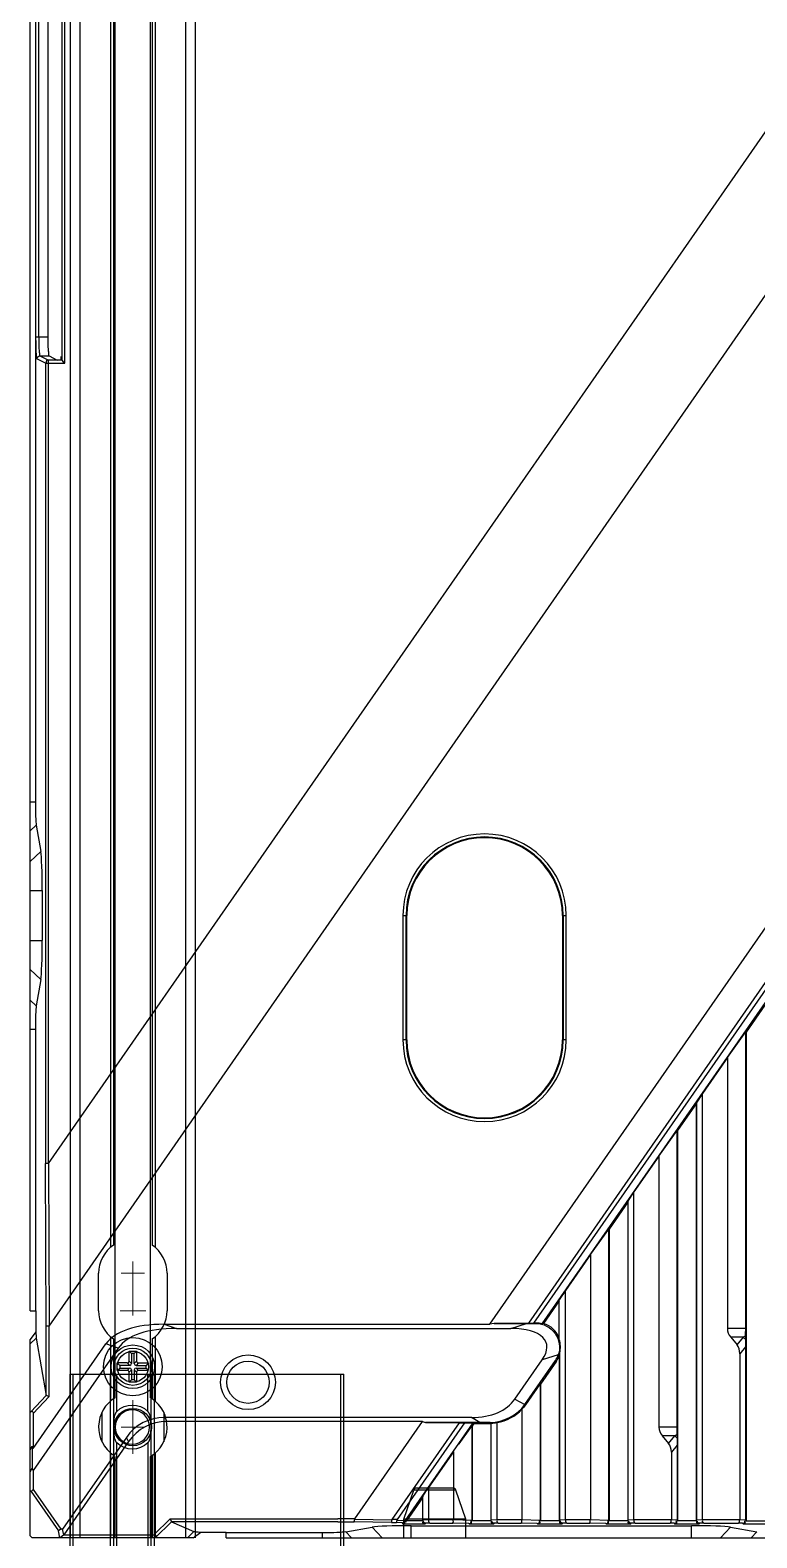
# Model space of a CAD drawing. Header units: millimetres. Extents: x 389 to 17466, y 310 to 5904.
# Drawn here: x 14093 to 14209.7, y 4053.6 to 4295.9 of the extents above; entities that cross this region are included whole.
import ezdxf

# ---------------------------------------------------------------- set-up
doc = ezdxf.new("R2010")
doc.units = ezdxf.units.MM
doc.layers.add('02___PRT_ALL_AXES', color=7, linetype='Continuous')

# ---------------------------------------------------------------- blocks, each defined once
blk = doc.blocks.new('aszfxn')
at = {"color": 7, "linetype": 'Continuous'}
for p, q in [((9140.37, 3308.69), (9141.96, 3313.36)), ((9148.74, 3313.36), (9141.96, 3313.36)), ((9148.26, 3313.69), (9142.43, 3313.69)), ((9150.32, 3308.69), (9148.74, 3313.36)), ((9140.37, 3305.69), (9140.37, 3308.69)), ((9150.32, 3308.69), (9140.37, 3308.69)), ((9150.32, 3305.69), (9150.32, 3308.69)), ((9083.27, 2885.85), (9341.64, 3257.76)), ((9083.38, 2859.71), (9350.77, 3244.62)), ((9080.35, 2862.19), (9080.35, 3085.69)), ((9081.19, 3085.69), (9081.19, 2943.97)), ((9085.92, 3014.42), (9085.92, 3076.97)), ((9085.42, 3076.47), (9085.42, 3014.92)), ((9081.23, 3072.77), (9081.23, 3018.62)), ((9081.73, 3018.62), (9081.73, 3072.77)), ((9083.26, 3018.62), (9083.26, 3072.77)), ((9154.21, 2860.01), (9292.85, 3059.59)), ((9160.43, 2860.2), (9293.07, 3051.13)), ((9161.28, 2860.2), (9293.63, 3050.71)), ((9162.6, 2860.1), (9294.58, 3050.08)), ((9083.26, 3018.62), (9081.23, 3018.62)), ((9082.8, 3014.42), (9081.41, 3015.12)), ((9081.91, 3015.62), (9083.3, 3014.92)), ((9081.91, 3015.62), (9083.41, 3015.62)), ((9082.8, 3014.42), (9082.8, 2885.83)), ((9082.8, 3014.42), (9085.92, 3014.42)), ((9083.3, 3011.54), (9083.3, 3014.92)), ((9085.42, 3014.92), (9083.3, 3014.92)), ((9083.41, 3015.62), (9084.68, 3014.95)), ((9085.42, 3014.92), (9085.31, 3014.97)), ((9085.42, 3014.91), (9085.67, 3014.67)), ((9085.67, 3014.67), (9085.8, 3014.54)), ((9083.27, 2885.85), (9083.3, 3011.54)), ((9080.35, 2943.97), (9081.19, 2943.97)), ((9081.34, 2940.21), (9080.35, 2939.28)), ((9081.34, 2940.21), (9082.05, 2936)), ((9080.35, 2934.39), (9082.05, 2936)), ((9080.35, 2929.69), (9082.3, 2929.69)), ((9082.3, 2929.69), (9082.3, 2921.7)), ((9140.23, 2925.69), (9140.23, 2905.69)), ((9140.23, 2925.69), (9140.85, 2925.69)), ((9140.73, 2905.69), (9140.73, 2925.69)), ((9140.85, 2905.69), (9140.85, 2925.69)), ((9165.85, 2925.69), (9165.85, 2905.69)), ((9165.85, 2925.69), (9166.46, 2925.69)), ((9165.97, 2925.69), (9165.97, 2905.69)), ((9166.46, 2905.69), (9166.46, 2925.69)), ((9080.35, 2921.7), (9082.3, 2921.7)), ((9082.05, 2915.39), (9080.35, 2917)), ((9082.05, 2915.39), (9081.34, 2911.18)), ((9080.35, 2912.11), (9081.34, 2911.18)), ((9198.35, 2911.28), (9195.35, 2906.96)), ((9080.35, 2907.41), (9081.19, 2907.41)), ((9081.19, 2907.41), (9081.19, 2862.19)), ((9140.85, 2905.69), (9140.23, 2905.69)), ((9166.46, 2905.69), (9165.85, 2905.69)), ((9192.35, 2902.87), (9195.29, 2906.98)), ((9195.29, 2859.31), (9195.29, 2906.98)), ((9195.29, 2906.98), (9195.35, 2906.96)), ((9195.35, 2906.96), (9195.35, 2828.44)), ((9192.35, 2902.87), (9188.35, 2897.11)), ((9192.35, 2902.87), (9192.35, 2859.31)), ((9187.35, 2895.44), (9184.35, 2891.13)), ((9187.43, 2895.71), (9187.35, 2895.44)), ((9187.35, 2895.44), (9187.35, 2828.46)), ((9188.35, 2897.11), (9187.43, 2895.71)), ((9187.43, 2828.54), (9187.43, 2895.71)), ((9188.35, 2828.58), (9188.35, 2897.11)), ((9181.35, 2887.04), (9184.29, 2891.14)), ((9184.29, 2843.47), (9184.29, 2891.14)), ((9184.35, 2891.13), (9184.29, 2891.14)), ((9184.35, 2891.13), (9184.35, 2828.44)), ((9082.9, 2859.69), (9082.8, 2885.83)), ((9083.27, 2885.85), (9082.87, 2885.84)), ((9083.27, 2885.85), (9083.38, 2859.71)), ((9181.35, 2887.04), (9177.35, 2881.28)), ((9181.35, 2887.04), (9181.35, 2843.47)), ((9177.35, 2881.28), (9176.43, 2879.88)), ((9177.35, 2828.58), (9177.35, 2881.28)), ((9176.35, 2879.61), (9173.35, 2875.29)), ((9176.43, 2879.88), (9176.35, 2879.61)), ((9176.35, 2879.61), (9176.35, 2828.46)), ((9176.43, 2828.54), (9176.43, 2879.88)), ((9170.35, 2871.2), (9173.29, 2875.31)), ((9173.29, 2828.49), (9173.29, 2875.31)), ((9173.29, 2875.31), (9173.35, 2875.29)), ((9173.35, 2875.29), (9173.35, 2828.44)), ((9170.35, 2871.2), (9166.35, 2865.45)), ((9170.35, 2871.2), (9170.35, 2828.57)), ((9165.35, 2863.78), (9162.83, 2860.15)), ((9166.35, 2865.45), (9165.35, 2863.91)), ((9165.35, 2857.57), (9165.35, 2863.91)), ((9166.35, 2828.58), (9166.35, 2865.45)), ((9080.35, 2862.19), (9081.25, 2862.19)), ((9081.25, 2862.19), (9081.25, 2858.78)), ((9081.25, 2858.78), (9080.35, 2857.57)), ((9082.91, 2848.57), (9082.9, 2859.69)), ((9083.38, 2859.71), (9082.98, 2859.7)), ((9083.4, 2848.38), (9083.38, 2859.71)), ((9101.87, 2860.01), (9103.84, 2859.34)), ((9101.87, 2860.01), (9154.21, 2860.01)), ((9103.84, 2859.34), (9157.58, 2859.34)), ((9154.9, 2860.14), (9154.21, 2860.01)), ((9160.43, 2860.2), (9154.9, 2860.14)), ((9154.9, 2860.14), (9160.08, 2860.14)), ((9157.58, 2859.34), (9160.08, 2860.14)), ((9160.43, 2860.2), (9161.28, 2860.2)), ((9161.6, 2860.21), (9161.28, 2860.2)), ((9161.6, 2860.21), (9161.6, 2860.14)), ((9195.29, 2859.31), (9192.35, 2859.31)), ((9081.34, 2857.8), (9080.35, 2856.87)), ((9080.35, 2825.99), (9080.35, 2857.57)), ((9080.85, 2840.03), (9092.53, 2856.86)), ((9081.34, 2857.8), (9082.91, 2848.57)), ((9094.5, 2856.19), (9092.53, 2856.86)), ((9192.9, 2857.92), (9193.91, 2856.7)), ((9194.92, 2857.92), (9192.9, 2857.92)), ((9193.91, 2856.7), (9194.92, 2857.92)), ((9195.26, 2856.39), (9194.35, 2855.28)), ((9194.92, 2857.92), (9195.28, 2858.19)), ((9195.26, 2856.37), (9195.26, 2828.54)), ((9094.5, 2856.19), (9080.85, 2836.52)), ((9158.22, 2847.98), (9162.6, 2854.29)), ((9159.81, 2847.11), (9164.72, 2854.18)), ((9164.88, 2854.06), (9162.35, 2850.41)), ((9165.19, 2855.12), (9162.6, 2854.29)), ((9164.72, 2854.18), (9164.88, 2854.06)), ((9165.35, 2854.96), (9165.35, 2828.46)), ((9165.43, 2828.54), (9165.43, 2855.42)), ((9194.35, 2855.28), (9194.35, 2828.58)), ((9159.95, 2847.09), (9162.29, 2850.4)), ((9162.29, 2850.4), (9162.35, 2850.41)), ((9162.29, 2850.4), (9162.29, 2828.51)), ((9162.35, 2850.41), (9162.35, 2828.44)), ((9082.91, 2848.57), (9080.47, 2845.96)), ((9083.4, 2848.38), (9080.85, 2845.66)), ((9083.4, 2848.37), (9082.98, 2848.54)), ((9158.22, 2847.98), (9159.81, 2847.11)), ((9159.95, 2847.09), (9159.85, 2847.16)), ((9080.35, 2845.88), (9080.47, 2845.96)), ((9080.83, 2845.79), (9080.85, 2845.66)), ((9080.85, 2845.66), (9080.85, 2840.03)), ((9101.96, 2845.04), (9102.3, 2844.37)), ((9151.22, 2845.04), (9101.96, 2845.04)), ((9143.35, 2844.37), (9102.3, 2844.37)), ((9132.49, 2828.75), (9143.35, 2844.37)), ((9143.35, 2844.37), (9143.85, 2844.24)), ((9152.61, 2844.24), (9143.85, 2844.24)), ((9143.85, 2844.24), (9149.3, 2844.18)), ((9152.61, 2844.24), (9151.22, 2845.04)), ((9154.26, 2844.24), (9154.26, 2844.09)), ((9159.35, 2846.36), (9159.35, 2828.57)), ((9095.8, 2841.82), (9085.57, 2827.08)), ((9096.15, 2841.16), (9095.8, 2841.82)), ((9138.51, 2828.65), (9149.3, 2844.18)), ((9139.36, 2828.65), (9150.15, 2844.18)), ((9140.59, 2828.43), (9151.51, 2844.15)), ((9149.25, 2840.8), (9151.29, 2843.64)), ((9149.3, 2844.18), (9150.15, 2844.18)), ((9150.15, 2844.18), (9151.51, 2844.15)), ((9151.29, 2843.64), (9151.29, 2828.51)), ((9151.29, 2843.64), (9151.35, 2843.62)), ((9151.64, 2844.04), (9151.35, 2843.62)), ((9151.35, 2843.62), (9151.35, 2828.44)), ((9151.51, 2844.15), (9151.64, 2844.04)), ((9151.64, 2844.04), (9154.35, 2844.04)), ((9154.43, 2844.1), (9154.26, 2844.09)), ((9154.43, 2844.1), (9154.35, 2844.04)), ((9154.35, 2844.04), (9154.35, 2828.46)), ((9154.43, 2828.54), (9154.43, 2844.1)), ((9155.35, 2828.58), (9155.35, 2844.21)), ((9184.29, 2843.47), (9181.35, 2843.47)), ((9181.9, 2842.09), (9182.91, 2840.86)), ((9183.92, 2842.08), (9181.9, 2842.09)), ((9182.91, 2840.86), (9183.92, 2842.08)), ((9183.92, 2842.08), (9184.28, 2842.35)), ((9080.35, 2839.82), (9080.66, 2840.41)), ((9080.66, 2840.41), (9080.85, 2840.03)), ((9080.66, 2840.41), (9080.66, 2836.9)), ((9096.15, 2841.16), (9085.77, 2826.19)), ((9148.35, 2839.53), (9144.35, 2833.78)), ((9148.35, 2839.53), (9148.35, 2828.57)), ((9149.23, 2840.81), (9149.25, 2840.8)), ((9184.26, 2840.56), (9183.35, 2839.45)), ((9183.35, 2839.45), (9183.35, 2828.58)), ((9184.26, 2840.53), (9184.26, 2828.54)), ((9080.35, 2836.31), (9080.66, 2836.9)), ((9080.85, 2836.52), (9080.66, 2836.9)), ((9080.85, 2836.52), (9080.85, 2833.47)), ((9080.52, 2833.12), (9080.35, 2833.26)), ((9080.52, 2833.12), (9080.85, 2833.47)), ((9080.52, 2833.12), (9084.88, 2826.84)), ((9080.85, 2833.47), (9085.27, 2827.1)), ((9143.43, 2832.37), (9143.35, 2832.11)), ((9143.43, 2832.37), (9144.35, 2833.78)), ((9143.43, 2828.54), (9143.43, 2832.37)), ((9144.35, 2833.78), (9144.35, 2828.58)), ((9143.35, 2832.11), (9140.8, 2828.44)), ((9143.35, 2832.11), (9143.35, 2828.46)), ((9100.23, 2826.19), (9102.82, 2828.75)), ((9100.43, 2825.69), (9103.03, 2828.25)), ((9102.82, 2828.75), (9102.99, 2828.35)), ((9103.03, 2828.25), (9106.62, 2826.72)), ((9129.78, 2828.25), (9103.03, 2828.25)), ((9132.49, 2828.75), (9129.78, 2828.73)), ((9129.78, 2828.25), (9132.38, 2828.25)), ((9131.06, 2826.68), (9135.27, 2827.4)), ((9138.39, 2828.15), (9132.38, 2828.25)), ((9138.47, 2828.54), (9132.45, 2828.65)), ((9136.87, 2825.69), (9135.27, 2827.4)), ((9138.39, 2828.15), (9139.15, 2828.15)), ((9139.36, 2828.65), (9138.51, 2828.65)), ((9140.13, 2828.11), (9139.15, 2828.15)), ((9140.59, 2828.43), (9139.29, 2828.48)), ((9140.13, 2828.11), (9140.22, 2827.94)), ((9140.22, 2827.94), (9143.82, 2827.94)), ((9140.53, 2828.34), (9140.59, 2828.43)), ((9140.62, 2828.17), (9140.53, 2828.34)), ((9143.35, 2828.44), (9140.8, 2828.44)), ((9141.57, 2825.69), (9141.57, 2827.64)), ((9141.57, 2827.64), (9186.57, 2827.64)), ((9143.43, 2828.54), (9143.35, 2828.46)), ((9144.35, 2828.58), (9143.43, 2828.53)), ((9143.82, 2827.94), (9143.92, 2828.03)), ((9144.55, 2828.07), (9143.92, 2828.03)), ((9148.35, 2828.57), (9144.35, 2828.57)), ((9144.55, 2828.07), (9148.23, 2828.07)), ((9150.81, 2828), (9148.23, 2828.07)), ((9151.29, 2828.49), (9148.35, 2828.57)), ((9150.81, 2828), (9150.87, 2827.94)), ((9150.87, 2827.94), (9154.82, 2827.94)), ((9151.35, 2828.46), (9151.29, 2828.51)), ((9154.35, 2828.44), (9151.35, 2828.44)), ((9154.43, 2828.54), (9154.35, 2828.46)), ((9155.35, 2828.58), (9154.43, 2828.53)), ((9154.82, 2827.94), (9154.92, 2828.03)), ((9155.55, 2828.07), (9154.92, 2828.03)), ((9159.35, 2828.57), (9155.35, 2828.57)), ((9155.55, 2828.07), (9159.23, 2828.07)), ((9161.81, 2828), (9159.23, 2828.07)), ((9162.29, 2828.49), (9159.35, 2828.57)), ((9161.81, 2828), (9161.87, 2827.94)), ((9161.87, 2827.94), (9165.82, 2827.94)), ((9162.35, 2828.46), (9162.29, 2828.51)), ((9165.35, 2828.44), (9162.35, 2828.44)), ((9165.43, 2828.54), (9165.35, 2828.46)), ((9166.35, 2828.58), (9165.43, 2828.53)), ((9165.82, 2827.94), (9165.92, 2828.03)), ((9166.55, 2828.07), (9165.92, 2828.03)), ((9170.35, 2828.57), (9166.35, 2828.57)), ((9166.55, 2828.07), (9170.23, 2828.07)), ((9172.81, 2828), (9170.23, 2828.07)), ((9173.29, 2828.49), (9170.35, 2828.57)), ((9172.81, 2828), (9172.87, 2827.94)), ((9172.87, 2827.94), (9176.82, 2827.94)), ((9173.35, 2828.46), (9173.29, 2828.51)), ((9176.35, 2828.44), (9173.35, 2828.44)), ((9176.43, 2828.54), (9176.35, 2828.46)), ((9177.35, 2828.58), (9176.43, 2828.53)), ((9176.82, 2827.94), (9176.92, 2828.03)), ((9177.55, 2828.07), (9176.92, 2828.03)), ((9183.35, 2828.57), (9177.35, 2828.57)), ((9177.55, 2828.07), (9183.14, 2828.07)), ((9183.78, 2828.03), (9183.14, 2828.07)), ((9184.26, 2828.53), (9183.35, 2828.58)), ((9183.78, 2828.03), (9183.87, 2827.94)), ((9183.87, 2827.94), (9187.82, 2827.94)), ((9184.35, 2828.46), (9184.26, 2828.54)), ((9187.35, 2828.44), (9184.35, 2828.44)), ((9186.57, 2825.69), (9186.57, 2827.64)), ((9187.43, 2828.54), (9187.35, 2828.46)), ((9188.35, 2828.58), (9187.43, 2828.53)), ((9187.82, 2827.94), (9187.92, 2828.03)), ((9188.55, 2828.07), (9187.92, 2828.03)), ((9194.35, 2828.57), (9188.35, 2828.57)), ((9188.55, 2828.07), (9194.14, 2828.07)), ((9192.87, 2827.4), (9191.27, 2825.69)), ((9192.87, 2827.4), (9197.08, 2826.68)), ((9194.78, 2828.03), (9194.14, 2828.07)), ((9195.26, 2828.53), (9194.35, 2828.58)), ((9194.87, 2827.94), (9194.78, 2828.03)), ((9194.87, 2827.94), (9198.82, 2827.94)), ((9195.35, 2828.46), (9195.26, 2828.54)), ((9195.35, 2828.44), (9198.35, 2828.44)), ((9080.65, 2825.69), (9080.35, 2825.99)), ((9106.54, 2825.69), (9080.65, 2825.69)), ((9085.27, 2827.1), (9084.88, 2826.84)), ((9085.11, 2825.69), (9084.88, 2826.84)), ((9085.77, 2826.19), (9085.16, 2825.69)), ((9085.57, 2827.08), (9085.27, 2827.1)), ((9085.75, 2826.17), (9085.57, 2827.08)), ((9085.77, 2826.19), (9100.23, 2826.19)), ((9105.61, 2825.69), (9106.62, 2826.72)), ((9106.54, 2825.69), (9107.75, 2826.6)), ((9107.75, 2826.6), (9111.85, 2826.6)), ((9111.85, 2825.69), (9111.85, 2826.6)), ((9111.85, 2826.54), (9127.29, 2826.54)), ((9111.85, 2825.69), (9295.35, 2825.69)), ((9127.29, 2825.69), (9127.29, 2826.54)), ((9131.06, 2826.68), (9131.99, 2825.69)), ((9196.15, 2825.69), (9197.08, 2826.68))]:
    blk.add_line(p, q, dxfattribs=at)
blk.add_lwpolyline([(9139.29, 2828.48), (9139.29, 2828.51), (9139.32, 2828.57), (9139.35, 2828.64)], dxfattribs=at)
for centre, radius in [((9096.85, 2853.19), 3.5), ((9096.85, 2853.19), 2.5), ((9115.35, 2850.69), 4.4), ((9115.35, 2850.69), 3.4)]:
    blk.add_circle(centre, radius, dxfattribs=at)
for centre, radius, start, end in [((9142.43, 3313.19), 0.5, 90, 161.222), ((9148.26, 3313.19), 0.5, 18.778, 90), ((9153.35, 2925.69), 13.11, 0, 180), ((9153.35, 2925.69), 12.62, 0, 180), ((9153.35, 2925.69), 12.5, 0, 180), ((9153.35, 2905.69), 13.11, 180, 0), ((9153.35, 2905.69), 12.62, 180, 0), ((9153.35, 2905.69), 12.5, 180, 0), ((9161.6, 2856.34), 4, 20.2794, 72.0544), ((9131.82, 2859.29), 63.47, 359.0025, 0.0075), ((9191.53, 2854.25), 4.99, 41.468, 47.2637), ((9276.57, 2856.33), 81.31, 179.1383, 179.9765), ((9322.89, 2855.72), 127.63, 178.8932, 179.1744), ((9161.6, 2856.34), 4, 325.2309, 339.7206), ((9154.26, 2851.04), 6.91, 279.0385, 317.37), ((9154.02, 2851.06), 6.97, 273.3954, 280.9988), ((9180.53, 2838.42), 4.99, 41.468, 47.2637), ((9311.87, 2839.88), 127.61, 178.8932, 179.1745), ((9120.82, 2843.46), 63.47, 359.0025, 0.0075), ((9265.57, 2840.5), 81.31, 179.1383, 179.9765), ((9122.28, 9639.85), 6811.13, 269.836322, 270.063074)]:
    blk.add_arc(centre, radius, start, end, dxfattribs=at)
for centre, major_axis, ratio, start_param, end_param in [((9085.3, 3015.92), (0, 1), 0.052408, -2.817038, -1.986014), ((9081.4, 2943.97), (0, 3.94), 0.05248, -4.712389, -3.440942), ((9081.95, 2929.69), (0, 6.6), 0.05248, -1.570796, -0.299349), ((9081.95, 2921.7), (0, 6.6), 0.05248, -2.842244, -1.570796), ((9081.4, 2907.41), (0, 3.94), 0.05248, 0.299349, 1.570796), ((9081.4, 2861.57), (0, 3.94), 0.05248, -3.927286, -3.440942), ((9111.71, 2849.19), (19.69, -6.66), 0.433035, 2.233679, 3.017333), ((9113.68, 2848.53), (-19.69, 6.66), 0.433035, -0.907913, -0.12426), ((9151.8, 2853.33), (11.47, 3.66), 0.415384, -0.496063, 0.914991), ((9174.13, 2860.47), (17.26, 0.27), 0.011165, -2.522691, -2.384062), ((9161.68, 2856.28), (3.23, -2.24), 0.999639, 1.942826, 2.199847), ((9166.29, 2853.08), (7.05, -4.9), 0.745659, 2.500349, 2.532976), ((9201.29, 2859.3), (8.94, -0.01), 0.447213, -3.141155, -2.787056), ((9161.45, 2856.34), (4.08, 0), 0.99939, 6.054834, 6.588589), ((9190.39, 2852.89), (3.32, 4.01), 0.537556, -0.576141, -0.102519), ((9161.68, 2856.29), (3.04, -2.11), 0.999657, 0, 0.285257), ((9153.81, 2856.34), (11.69, 0), 0.745659, -0.159719, -0.106179), ((9145.43, 2855.86), (13.04, -7.49), 0.5986, -0.805892, -0.051162), ((9103.7, 2834.22), (-5.22, 9.98), 0.799087, -0.395949, 0.395949), ((9104.05, 2833.56), (-5.22, 9.98), 0.799087, -0.395949, 0.395949), ((9166.69, 2843.64), (18.83, -0.45), 0.021083, 2.291893, 2.415467), ((9190.29, 2843.47), (8.94, -0.01), 0.447213, -3.141155, -2.787056), ((9179.39, 2837.06), (3.32, 4.01), 0.537556, -0.576141, -0.102519), ((9134.01, 2828.75), (1.56, 0.12), 0.310502, 2.892725, 3.103587), ((9141.57, 2827.3), (6.6, 0), 0.05248, 1.570796, 2.842244), ((9140.03, 2828.65), (1.56, 0.12), 0.310502, 2.892725, 3.103587), ((9140.83, 2828.44), (0.348, 0.5), 0.043003, -4.682442, -4.126215), ((9186.57, 2827.3), (6.6, 0), 0.05248, 0.299349, 1.570796), ((9099.72, 2825.69), (0.863, 0.354), 0.409737, 0.166333, 0.785398), ((9110.54, 2826.75), (3.94, 0), 0.05248, -3.018931, -2.355899), ((9127.29, 2826.75), (3.94, 0), 0.05248, -1.570796, -0.299349)]:
    blk.add_ellipse(centre, major_axis=major_axis, ratio=ratio, start_param=start_param, end_param=end_param, dxfattribs=at)
for points, knots in [([(9081.23, 3018.62), (9081.23, 3018.18), (9081.25, 3017.38), (9081.24, 3016.26), (9081.37, 3015.62), (9081.32, 3015.16), (9081.41, 3015.12)], [0, 0, 0, 0, 0.375776, 0.696317, 0.914572, 1, 1, 1, 1]), ([(9081.73, 3018.62), (9081.73, 3018.24), (9081.74, 3017.55), (9081.74, 3016.6), (9081.86, 3016.05), (9081.83, 3015.65), (9081.91, 3015.62)], [0, 0, 0, 0, 0.375121, 0.695398, 0.912965, 1, 1, 1, 1]), ([(9083.41, 3015.62), (9083.33, 3015.66), (9083.38, 3016.05), (9083.26, 3016.6), (9083.27, 3017.55), (9083.26, 3018.24), (9083.26, 3018.62)], [0, 0, 0, 0, 0.085405, 0.30367, 0.624159, 1, 1, 1, 1]), ([(9083.3, 3014.92), (9083.18, 3014.92), (9082.92, 3014.91), (9082.87, 3014.6), (9082.93, 3014.52)], [0, 0, 0, 0, 0.542802, 1, 1, 1, 1]), ([(9161.6, 2860.14), (9162.75, 2860.15), (9165.2, 2858.91), (9165.56, 2856.21), (9165.19, 2855.12)], [0, 0, 0, 0, 0.499926, 1, 1, 1, 1]), ([(9080.44, 2845.94), (9080.51, 2845.99), (9080.71, 2846.11), (9080.81, 2845.88), (9080.83, 2845.79)], [0, 0, 0, 0, 0.460744, 1, 1, 1, 1]), ([(9132.38, 2828.25), (9132.4, 2828.26), (9132.44, 2828.4), (9132.44, 2828.51), (9132.43, 2828.59)], [0, 0, 0, 0, 0.264692, 1, 1, 1, 1]), ([(9138.39, 2828.15), (9138.42, 2828.16), (9138.46, 2828.3), (9138.46, 2828.4), (9138.45, 2828.49)], [0, 0, 0, 0, 0.264695, 1, 1, 1, 1]), ([(9139.15, 2828.15), (9139.19, 2828.15), (9139.28, 2828.24), (9139.26, 2828.36), (9139.25, 2828.44)], [0, 0, 0, 0, 0.308991, 1, 1, 1, 1]), ([(9140.22, 2827.94), (9140.32, 2827.94), (9140.51, 2827.98), (9140.55, 2828.14), (9140.56, 2828.19)], [0, 0, 0, 0, 0.676677, 1, 1, 1, 1]), ([(9143.82, 2827.94), (9143.72, 2827.94), (9143.46, 2827.95), (9143.41, 2828.24), (9143.46, 2828.35)], [0, 0, 0, 0, 0.481997, 1, 1, 1, 1]), ([(9143.92, 2828.03), (9143.8, 2828.04), (9143.54, 2828.06), (9143.49, 2828.37), (9143.55, 2828.45)], [0, 0, 0, 0, 0.527189, 1, 1, 1, 1]), ([(9144.55, 2828.07), (9144.46, 2828.08), (9144.35, 2828.27), (9144.38, 2828.42), (9144.4, 2828.48)], [0, 0, 0, 0, 0.615569, 1, 1, 1, 1]), ([(9148.23, 2828.07), (9148.25, 2828.07), (9148.35, 2828.19), (9148.34, 2828.36), (9148.32, 2828.49)], [0, 0, 0, 0, 0.120254, 1, 1, 1, 1]), ([(9150.81, 2828), (9150.92, 2828), (9151.18, 2828.02), (9151.23, 2828.31), (9151.18, 2828.41)], [0, 0, 0, 0, 0.5146, 1, 1, 1, 1]), ([(9150.87, 2827.94), (9150.98, 2827.94), (9151.24, 2827.95), (9151.28, 2828.25), (9151.23, 2828.36)], [0, 0, 0, 0, 0.478206, 1, 1, 1, 1]), ([(9154.82, 2827.94), (9154.72, 2827.94), (9154.46, 2827.95), (9154.41, 2828.24), (9154.46, 2828.35)], [0, 0, 0, 0, 0.481997, 1, 1, 1, 1]), ([(9154.92, 2828.03), (9154.8, 2828.04), (9154.54, 2828.06), (9154.49, 2828.37), (9154.55, 2828.45)], [0, 0, 0, 0, 0.527189, 1, 1, 1, 1]), ([(9155.55, 2828.07), (9155.46, 2828.08), (9155.35, 2828.27), (9155.38, 2828.42), (9155.4, 2828.48)], [0, 0, 0, 0, 0.615569, 1, 1, 1, 1]), ([(9159.23, 2828.07), (9159.25, 2828.07), (9159.35, 2828.19), (9159.34, 2828.36), (9159.32, 2828.49)], [0, 0, 0, 0, 0.120254, 1, 1, 1, 1]), ([(9161.81, 2828), (9161.92, 2828), (9162.18, 2828.02), (9162.23, 2828.31), (9162.18, 2828.41)], [0, 0, 0, 0, 0.5146, 1, 1, 1, 1]), ([(9161.87, 2827.94), (9161.98, 2827.94), (9162.24, 2827.95), (9162.28, 2828.25), (9162.23, 2828.36)], [0, 0, 0, 0, 0.478206, 1, 1, 1, 1]), ([(9165.82, 2827.94), (9165.72, 2827.94), (9165.46, 2827.95), (9165.41, 2828.24), (9165.46, 2828.35)], [0, 0, 0, 0, 0.481997, 1, 1, 1, 1]), ([(9165.92, 2828.03), (9165.8, 2828.04), (9165.54, 2828.06), (9165.49, 2828.37), (9165.55, 2828.45)], [0, 0, 0, 0, 0.527189, 1, 1, 1, 1]), ([(9166.55, 2828.07), (9166.46, 2828.08), (9166.35, 2828.27), (9166.38, 2828.42), (9166.4, 2828.48)], [0, 0, 0, 0, 0.615569, 1, 1, 1, 1]), ([(9170.23, 2828.07), (9170.25, 2828.07), (9170.35, 2828.19), (9170.34, 2828.36), (9170.32, 2828.49)], [0, 0, 0, 0, 0.120254, 1, 1, 1, 1]), ([(9172.81, 2828), (9172.92, 2828), (9173.18, 2828.03), (9173.24, 2828.32), (9173.19, 2828.42)], [0, 0, 0, 0, 0.514592, 1, 1, 1, 1]), ([(9172.87, 2827.94), (9172.98, 2827.94), (9173.24, 2827.95), (9173.28, 2828.25), (9173.23, 2828.36)], [0, 0, 0, 0, 0.478206, 1, 1, 1, 1]), ([(9176.82, 2827.94), (9176.72, 2827.94), (9176.46, 2827.95), (9176.41, 2828.24), (9176.46, 2828.35)], [0, 0, 0, 0, 0.481997, 1, 1, 1, 1]), ([(9176.92, 2828.03), (9176.8, 2828.04), (9176.54, 2828.06), (9176.49, 2828.37), (9176.55, 2828.45)], [0, 0, 0, 0, 0.527189, 1, 1, 1, 1]), ([(9177.55, 2828.07), (9177.46, 2828.08), (9177.35, 2828.27), (9177.38, 2828.42), (9177.4, 2828.48)], [0, 0, 0, 0, 0.615569, 1, 1, 1, 1]), ([(9183.14, 2828.07), (9183.24, 2828.08), (9183.35, 2828.28), (9183.32, 2828.43), (9183.3, 2828.49)], [0, 0, 0, 0, 0.624168, 1, 1, 1, 1]), ([(9183.78, 2828.03), (9183.89, 2828.04), (9184.15, 2828.05), (9184.2, 2828.35), (9184.14, 2828.43)], [0, 0, 0, 0, 0.529043, 1, 1, 1, 1]), ([(9183.87, 2827.94), (9183.98, 2827.94), (9184.24, 2827.95), (9184.28, 2828.25), (9184.23, 2828.36)], [0, 0, 0, 0, 0.478206, 1, 1, 1, 1]), ([(9187.82, 2827.94), (9187.72, 2827.94), (9187.46, 2827.95), (9187.41, 2828.24), (9187.46, 2828.35)], [0, 0, 0, 0, 0.481997, 1, 1, 1, 1]), ([(9187.92, 2828.03), (9187.8, 2828.04), (9187.54, 2828.06), (9187.49, 2828.37), (9187.55, 2828.45)], [0, 0, 0, 0, 0.527189, 1, 1, 1, 1]), ([(9188.55, 2828.07), (9188.46, 2828.08), (9188.35, 2828.27), (9188.38, 2828.42), (9188.4, 2828.48)], [0, 0, 0, 0, 0.615569, 1, 1, 1, 1]), ([(9194.14, 2828.07), (9194.24, 2828.08), (9194.35, 2828.28), (9194.32, 2828.43), (9194.3, 2828.49)], [0, 0, 0, 0, 0.624168, 1, 1, 1, 1]), ([(9194.78, 2828.03), (9194.89, 2828.04), (9195.15, 2828.05), (9195.2, 2828.35), (9195.14, 2828.43)], [0, 0, 0, 0, 0.529043, 1, 1, 1, 1]), ([(9194.87, 2827.94), (9194.98, 2827.94), (9195.23, 2827.94), (9195.28, 2828.24), (9195.23, 2828.34)], [0, 0, 0, 0, 0.481736, 1, 1, 1, 1])]:
    blk.add_open_spline(points, degree=3, knots=knots, dxfattribs=at)
for points in [[(9081.41, 3015.12), (9081.41, 3015.35), (9081.67, 3015.62), (9081.91, 3015.62)], [(9154.26, 2844.24), (9156.34, 2844.23), (9158.62, 2845.4), (9159.81, 2847.11)], [(9159.95, 2847.09), (9159.77, 2846.84), (9159.58, 2846.57), (9159.33, 2846.39)], [(9140.13, 2828.11), (9140.27, 2828.12), (9140.46, 2828.21), (9140.47, 2828.35)], [(9100.54, 2826.1), (9100.64, 2826.01), (9100.54, 2825.77), (9100.41, 2825.73)]]:
    blk.add_open_spline(points, degree=3, dxfattribs=at)
blk = doc.blocks.new('*U25')
blk.add_blockref('aszfxn', (-9400.35, -3069.19))
blk = doc.blocks.new('*U26')
at = {"color": 0, "linetype": 'ByBlock', "lineweight": -2, "transparency": 16777216}
for p in [(3200, 2400), (3200, 1920)]:
    blk.add_blockref('*U25', p, dxfattribs=at)
blk = doc.blocks.new('wgrbf')
at = {"color": 114, "linetype": 'Continuous', "true_color": 0x139b48}
for p, q in [((5483.68, 2349.4), (6425.18, 2349.4)), ((6425.18, 2347.9), (5483.68, 2347.9)), ((5497.32, 2343), (5483.68, 2343)), ((5503.85, 2344.36), (5499.1, 2344.36)), ((5516.02, 2343), (5505.63, 2343)), ((5520.18, 2344.9), (5526.18, 2344.9)), ((6395.32, 2343), (5530.33, 2343)), ((5496.93, 2342.5), (5483.68, 2342.5)), ((5483.68, 2342.23), (5496.77, 2342.23)), ((5515.63, 2342.5), (5506.02, 2342.5)), ((5506.19, 2342.23), (6394.77, 2342.23)), ((6394.93, 2342.5), (5530.72, 2342.5)), ((5483.68, 2336.56), (5496.77, 2336.56)), ((5496.93, 2336.3), (5483.68, 2336.3)), ((5497.32, 2335.8), (5483.68, 2335.8)), ((5516.02, 2335.8), (5505.63, 2335.8)), ((5515.63, 2336.3), (5506.02, 2336.3)), ((5506.19, 2336.56), (6394.77, 2336.56)), ((6395.32, 2335.8), (5530.33, 2335.8)), ((6394.93, 2336.3), (5530.72, 2336.3)), ((5503.85, 2334.43), (5499.1, 2334.43)), ((5526.18, 2333.9), (5520.18, 2333.9)), ((5483.68, 2330.9), (6425.18, 2330.9)), ((6425.18, 2329.4), (5483.68, 2329.4))]:
    blk.add_line(p, q, dxfattribs=at)
at = {"color": 6, "lineweight": 5}
for p, q in [((5501.48, 2337.51), (5501.48, 2341.28)), ((5520.18, 2337.34), (5520.18, 2341.46)), ((5526.18, 2337.51), (5526.18, 2341.28)), ((5497.15, 2339.4), (5505.8, 2339.4)), ((5519.42, 2339.4), (5528.07, 2339.4))]:
    blk.add_line(p, q, dxfattribs=at)
at = {"color": 114, "linetype": 'Continuous', "true_color": 0x139b48}
blk.add_circle((5501.48, 2339.4), 3, dxfattribs=at)
for centre, start, end in [((5501.48, 2339.4), 31.0806, 145.6923), ((5520.18, 2339.4), 90, 145.6923), ((5526.18, 2339.4), 34.3077, 90), ((5501.48, 2339.4), 211.0806, 325.6923), ((5520.18, 2339.4), 214.3077, 270), ((5526.18, 2339.4), 270, 325.6923)]:
    blk.add_arc(centre, 5.5, start, end, dxfattribs=at)
blk = doc.blocks.new('adzfn')
at = {"color": 2, "linetype": 'Continuous'}
for p, q in [((9190.55, 795.08), (9190.55, 874.08)), ((9234.55, 874.08), (9190.55, 874.08)), ((9191.05, 795.08), (9191.05, 874.08)), ((9221.05, 874.08), (9221.05, 795.08)), ((9221.55, 874.08), (9221.55, 795.08)), ((9222.05, 868.1), (9222.05, 874.08)), ((9227.05, 868.1), (9227.05, 874.08)), ((9227.55, 874.08), (9227.55, 795.08)), ((9228.05, 795.08), (9228.05, 874.08)), ((9234.05, 795.08), (9234.05, 874.08)), ((9234.55, 795.08), (9234.55, 874.08)), ((9222.05, 863.06), (9222.05, 806.1)), ((9227.05, 806.1), (9227.05, 863.06)), ((9205.05, 838.83), (9200.05, 838.83)), ((9200.05, 830.33), (9205.05, 830.33)), ((9222.05, 795.08), (9222.05, 801.06)), ((9227.05, 795.08), (9227.05, 801.06)), ((9234.55, 795.08), (9190.55, 795.08))]:
    blk.add_line(p, q, dxfattribs=at)
for centre in [(9224.55, 865.58), (9224.55, 803.58)]:
    blk.add_circle(centre, 2.75, dxfattribs=at)
for centre, radius, start, end in [((9224.55, 865.58), 3.55, 45.233, 134.767), ((9224.55, 865.58), 3.55, 225.233, 314.767), ((9200.05, 834.58), 4.25, 90, 270), ((9205.05, 834.58), 4.25, 270, 90), ((9224.55, 803.58), 3.55, 45.233, 134.767), ((9224.55, 803.58), 3.55, 225.233, 314.767)]:
    blk.add_arc(centre, radius, start, end, dxfattribs=at)
for points, knots in [([(9221.55, 866.13), (9221.55, 866.22), (9221.55, 866.4), (9221.57, 866.74), (9221.61, 867.08), (9221.69, 867.42), (9221.75, 867.62), (9221.82, 867.78), (9221.89, 867.89), (9221.96, 868.01), (9222.02, 868.07), (9222.05, 868.1)], [0, 0, 0, 0, 0.126071, 0.250876, 0.498145, 0.621718, 0.746007, 0.808701, 0.871878, 0.935683, 1, 1, 1, 1]), ([(9227.05, 868.1), (9227.08, 868.07), (9227.14, 868.01), (9227.21, 867.89), (9227.27, 867.78), (9227.35, 867.62), (9227.41, 867.42), (9227.49, 867.08), (9227.53, 866.74), (9227.55, 866.4), (9227.55, 866.22), (9227.55, 866.13)], [0, 0, 0, 0, 0.064318, 0.128127, 0.191304, 0.253998, 0.378287, 0.50186, 0.749128, 0.87393, 1, 1, 1, 1]), ([(9222.05, 863.06), (9222.02, 863.09), (9221.96, 863.16), (9221.89, 863.27), (9221.82, 863.39), (9221.75, 863.55), (9221.69, 863.75), (9221.61, 864.09), (9221.57, 864.43), (9221.55, 864.77), (9221.55, 864.95), (9221.55, 865.03)], [0, 0, 0, 0, 0.064318, 0.128127, 0.191304, 0.253998, 0.378288, 0.50186, 0.749128, 0.87393, 1, 1, 1, 1]), ([(9227.55, 865.03), (9227.55, 864.95), (9227.55, 864.77), (9227.53, 864.43), (9227.49, 864.09), (9227.41, 863.75), (9227.35, 863.55), (9227.27, 863.39), (9227.21, 863.27), (9227.14, 863.16), (9227.08, 863.09), (9227.05, 863.06)], [0, 0, 0, 0, 0.126071, 0.250876, 0.498145, 0.621719, 0.746008, 0.808702, 0.871879, 0.935683, 1, 1, 1, 1]), ([(9221.55, 804.13), (9221.55, 804.22), (9221.55, 804.4), (9221.57, 804.74), (9221.61, 805.08), (9221.69, 805.42), (9221.75, 805.62), (9221.82, 805.78), (9221.89, 805.89), (9221.96, 806.01), (9222.02, 806.07), (9222.05, 806.1)], [0, 0, 0, 0, 0.126071, 0.250876, 0.498145, 0.621718, 0.746007, 0.808701, 0.871878, 0.935683, 1, 1, 1, 1]), ([(9227.05, 806.1), (9227.08, 806.07), (9227.14, 806.01), (9227.21, 805.89), (9227.27, 805.78), (9227.35, 805.62), (9227.41, 805.42), (9227.49, 805.08), (9227.53, 804.74), (9227.55, 804.4), (9227.55, 804.22), (9227.55, 804.13)], [0, 0, 0, 0, 0.064318, 0.128127, 0.191304, 0.253998, 0.378287, 0.50186, 0.749128, 0.87393, 1, 1, 1, 1]), ([(9222.05, 801.06), (9222.02, 801.09), (9221.96, 801.16), (9221.89, 801.27), (9221.82, 801.39), (9221.75, 801.55), (9221.69, 801.75), (9221.61, 802.09), (9221.57, 802.43), (9221.55, 802.77), (9221.55, 802.95), (9221.55, 803.03)], [0, 0, 0, 0, 0.064318, 0.128127, 0.191304, 0.253998, 0.378288, 0.50186, 0.749128, 0.87393, 1, 1, 1, 1]), ([(9227.55, 803.03), (9227.55, 802.95), (9227.55, 802.77), (9227.53, 802.43), (9227.49, 802.09), (9227.41, 801.75), (9227.35, 801.55), (9227.27, 801.39), (9227.21, 801.27), (9227.14, 801.16), (9227.08, 801.09), (9227.05, 801.06)], [0, 0, 0, 0, 0.126071, 0.250876, 0.498145, 0.621719, 0.746008, 0.808702, 0.871879, 0.935683, 1, 1, 1, 1])]:
    blk.add_open_spline(points, degree=3, knots=knots, dxfattribs=at)
blk = doc.blocks.new('sfx')
at = {"color": 7, "linetype": 'Continuous'}
for p, q in [((9321.3, 956.85), (9321.3, 958.46)), ((9321.3, 958.46), (9321.69, 958.07)), ((9321.3, 958.46), (9322.5, 958.46)), ((9321.69, 958.07), (9321.69, 956.47)), ((9322.12, 958.07), (9321.69, 958.07)), ((9322.5, 958.46), (9322.12, 958.07)), ((9322.12, 956.47), (9322.12, 958.07)), ((9322.5, 958.46), (9322.5, 956.85)), ((9319.4, 955.36), (9319.4, 956.56)), ((9319.4, 956.56), (9319.79, 956.17)), ((9321.01, 956.56), (9319.4, 956.56)), ((9319.4, 955.36), (9319.79, 955.74)), ((9321.01, 955.36), (9319.4, 955.36)), ((9319.79, 956.17), (9319.79, 955.74)), ((9321.39, 956.17), (9319.79, 956.17)), ((9319.79, 955.74), (9321.39, 955.74)), ((9321.01, 956.56), (9321.39, 956.17)), ((9321.01, 955.36), (9321.39, 955.74)), ((9321.3, 956.85), (9321.69, 956.47)), ((9321.3, 955.06), (9321.69, 955.44)), ((9321.3, 953.46), (9321.3, 955.06)), ((9321.69, 955.44), (9321.69, 953.84)), ((9322.5, 956.85), (9322.12, 956.47)), ((9322.5, 955.06), (9322.12, 955.44)), ((9322.12, 955.44), (9322.12, 953.84)), ((9322.8, 956.56), (9322.42, 956.17)), ((9322.42, 956.17), (9324.02, 956.17)), ((9322.42, 955.74), (9324.02, 955.74)), ((9322.8, 955.36), (9322.42, 955.74)), ((9322.5, 955.06), (9322.5, 953.46)), ((9322.8, 956.56), (9324.4, 956.56)), ((9324.4, 955.36), (9322.8, 955.36)), ((9324.4, 956.56), (9324.02, 956.17)), ((9324.02, 955.74), (9324.02, 956.17)), ((9324.4, 955.36), (9324.02, 955.74)), ((9321.3, 953.46), (9321.69, 953.84)), ((9322.5, 953.46), (9321.3, 953.46)), ((9322.12, 953.84), (9321.69, 953.84)), ((9322.5, 953.46), (9322.12, 953.84))]:
    blk.add_line(p, q, dxfattribs=at)
for centre, major_axis, start_param, end_param in [((9321, 956.86), (0.222, -0.222), -0.763778, 0.763778), ((9321, 955.05), (0.222, 0.222), -0.763778, 0.763778), ((9321.38, 956.48), (-0.222, 0.222), -3.90537, -2.377815), ((9321.38, 955.43), (0.222, 0.222), -0.763778, 0.763778), ((9322.43, 956.48), (0.222, 0.222), -3.90537, -2.377815), ((9322.43, 955.43), (-0.222, 0.222), -0.763778, 0.763778), ((9322.81, 956.86), (-0.222, -0.222), -0.763778, 0.763778), ((9322.81, 955.05), (-0.222, 0.222), -0.763778, 0.763778)]:
    blk.add_ellipse(centre, major_axis=major_axis, ratio=0.957668, start_param=start_param, end_param=end_param, dxfattribs=at)
at = {"layer": '02___PRT_ALL_AXES', "color": 7, "linetype": 'Continuous'}
for radius in [4.7, 3]:
    blk.add_circle((9321.9, 955.96), radius, dxfattribs=at)

msp = doc.modelspace()

# ---------------------------------------------------------------- block references
for name, p in [('*U26', (11212.979, 1897.1281)), ('sfx', (4787.5731, 3125.173))]:
    msp.add_blockref(name, p)
at = {"rotation": 89.99999999999999}
msp.add_blockref('wgrbf', (16448.8742, -1430.0477), dxfattribs=at)
at = {"xscale": -1}
msp.add_blockref('adzfn', (23333.9389, 3205.8442), dxfattribs=at)

doc.saveas('drawing.dxf')
